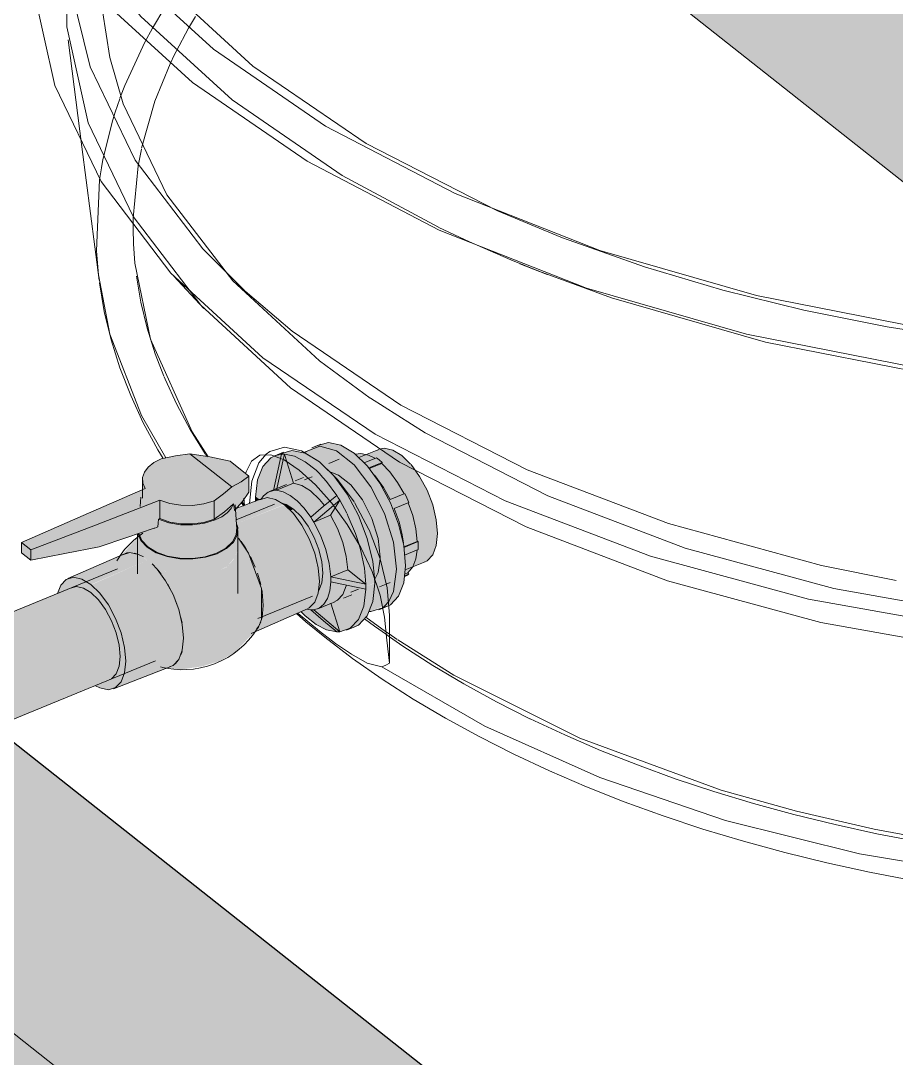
# Model space of a CAD drawing. Header units: metres. Extents: x 34 to 87, y -2.3 to 19.3.
# Drawn here: x 59.304 to 59.744, y 16.845 to 17.366 of the extents above; entities that cross this region are included whole.
import ezdxf

# ---------------------------------------------------------------- set-up
doc = ezdxf.new("R2010")
doc.units = ezdxf.units.M
doc.layers.add('A-FLOR', color=7, linetype='Continuous', lineweight=9, true_color=0x007f00)
for name, color, linetype, lineweight in [('P-PIPE', 7, 'Continuous', 5), ('P-SANR-FIXT', 7, 'Continuous', 5), ('S-BEAM', 7, 'Continuous', 5)]:
    doc.layers.add(name, color=color, linetype=linetype, lineweight=lineweight)

# ---------------------------------------------------------------- blocks, each defined once
blk = doc.blocks.new('IFC_ifc-4-3D_DT_02')
at = {"layer": 'S-BEAM', "true_color": 0x767657}
h = blk.add_hatch(color=47, dxfattribs=at)
h.paths.add_polyline_path([(31.88038, 16.45558), (31.88038, 16.60177), (31.36212, 17.01135), (31.28155, 16.97818), (31.28114, 16.97675), (31.2797, 16.97301), (31.27684, 16.97004), (31.2696, 16.96697), (31.26353, 16.96674), (31.24619, 16.95943), (31.24619, 16.95677), (31.53917, 16.72524)])
h.paths.add_polyline_path([(31.18904, 17.00194), (31.18883, 17.01401), (31.18799, 17.015), (31.18691, 17.02106), (31.18722, 17.02875), (31.18952, 17.03313), (31.1927, 17.03607), (31.1927, 17.14524), (30.36465, 17.79963), (30.24302, 17.74956), (31.189, 17.00197)])
h.paths.add_polyline_path([(31.26245, 17.02423), (31.31727, 17.04679), (31.24244, 17.10593), (31.24251, 17.03621), (31.24632, 17.03218), (31.24817, 17.02739), (31.24824, 17.02464), (31.25196, 17.02604), (31.2556, 17.02684), (31.25946, 17.02604), (31.26133, 17.0249)])
h = blk.add_hatch(color=47, dxfattribs=at)
h.paths.add_polyline_path([(31.77021, 16.29623), (31.77021, 16.30472), (31.88038, 16.35007), (31.88038, 16.45558), (31.24618, 16.95678), (31.24619, 16.94374), (31.24716, 16.94259), (31.24824, 16.93653), (31.24793, 16.92885), (31.24562, 16.92447), (31.24244, 16.92153), (31.24244, 16.71332), (31.75947, 16.30472)])
h.paths.add_polyline_path([(31.1927, 16.75263), (31.19264, 16.92139), (31.18883, 16.92542), (31.18698, 16.92987), (31.18691, 16.93909), (31.18901, 16.94446), (31.18923, 16.96355), (31.19054, 16.96781), (31.19052, 16.99097), (31.18923, 16.99366), (31.18889, 17.00206), (30.24302, 17.74956), (30.24302, 17.50315), (31.17165, 16.76926)])
at = {"layer": 'A-FLOR', "color": 9, "lineweight": 25, "true_color": 0xaad4aa}
blk.add_line((30.36465, 17.79963), (31.88038, 16.60177), dxfattribs=at)
at = {"layer": 'S-BEAM', "color": 253, "lineweight": 18, "true_color": 0xaaaaaa}
for p, q in [((31.88038, 17.2359), (30.24302, 18.52989)), ((31.88038, 16.60177), (30.36465, 17.79963)), ((30.24302, 17.74956), (31.88038, 16.45558))]:
    blk.add_line(p, q, dxfattribs=at)
blk = doc.blocks.new('Caixa d_água de polietileno 1000 a 5000 Litros - Fortlev - 1000 L-3700675-3D_DT_02')
at = {"layer": 'P-SANR-FIXT', "true_color": 0x1d4581, "transparency": 33554560}
h = blk.add_hatch(color=156, dxfattribs=at)
h.paths.add_polyline_path([(31.88038, 17.2359), (31.88038, 17.35911), (31.93381, 17.3811), (31.92237, 17.38174), (31.88123, 17.38481), (31.83708, 17.38973), (31.79085, 17.39675), (31.74278, 17.40619), (31.69889, 17.41675), (31.65947, 17.42795), (31.62166, 17.44037), (31.87477, 17.24034)])
h.paths.add_polyline_path([(32.1256, 17.31151), (32.4374, 17.43986), (32.41933, 17.45414), (32.4166, 17.45267), (32.41006, 17.44998), (32.40198, 17.44844), (32.39463, 17.44865), (32.39284, 17.44916), (32.36608, 17.4392), (32.3258, 17.42612), (32.28478, 17.41474), (32.25273, 17.40687), (32.0898, 17.33981), (32.12263, 17.31386)])
h.paths.add_polyline_path([(31.93774, 17.38272), (31.98017, 17.40019), (31.97026, 17.40036), (31.92308, 17.40229), (31.8817, 17.40544), (31.83337, 17.4111), (31.79224, 17.41746), (31.74713, 17.42636), (31.70536, 17.4364), (31.6691, 17.44658), (31.62531, 17.46118), (31.58864, 17.4753), (31.58229, 17.47148), (31.61381, 17.44657), (31.63567, 17.43858), (31.67292, 17.42657), (31.71535, 17.41495), (31.75947, 17.40491), (31.80024, 17.39727), (31.84071, 17.3912), (31.88465, 17.38631), (31.92982, 17.383)])
h.paths.add_polyline_path([(31.98413, 17.40182), (32.00202, 17.40918), (31.98507, 17.42257), (31.93913, 17.42371), (31.89604, 17.42618), (31.84498, 17.43111), (31.80024, 17.43706), (31.75276, 17.44525), (31.71363, 17.45336), (31.66369, 17.46607), (31.62345, 17.47804), (31.60407, 17.48459), (31.59181, 17.47721), (31.61061, 17.46943), (31.6469, 17.45616), (31.6878, 17.44336), (31.73013, 17.43219), (31.7737, 17.42269), (31.8183, 17.41491), (31.87077, 17.40823), (31.90978, 17.40464), (31.95622, 17.40219), (31.98377, 17.40182)])
h.paths.add_polyline_path([(32.26762, 17.413), (32.2916, 17.41902), (32.33191, 17.43075), (32.36933, 17.44338), (32.38871, 17.45083), (32.38625, 17.45182), (32.38015, 17.45711), (32.37847, 17.45864), (32.2742, 17.41571)])
h.paths.add_polyline_path([(31.91513, 17.47785), (31.81272, 17.55853), (31.77369, 17.54985), (31.73599, 17.53954), (31.70018, 17.52782), (31.69847, 17.52716), (31.69122, 17.52149), (31.68611, 17.51871), (31.68202, 17.51757), (31.71368, 17.50895), (31.75756, 17.49894), (31.80024, 17.49099), (31.8421, 17.48479), (31.88405, 17.48012), (31.90669, 17.47846)])
for points in [[(31.51527, 17.14034), (31.51427, 17.14956), (31.51153, 17.15014), (31.50432, 17.14787), (31.50302, 17.14714), (31.50783, 17.14529), (31.51503, 17.1405)], [(31.57375, 17.13979), (31.57109, 17.14333), (31.56606, 17.14799), (31.56212, 17.15038), (31.55781, 17.15128), (31.55585, 17.15046), (31.56931, 17.14223), (31.57173, 17.1409)], [(31.55702, 17.07146), (31.56006, 17.0725), (31.55912, 17.08194), (31.55544, 17.09675), (31.54919, 17.11236), (31.54172, 17.1257), (31.53337, 17.13672), (31.52433, 17.14515), (31.52548, 17.1443), (31.53338, 17.13627), (31.53986, 17.12708), (31.54564, 17.11577), (31.54943, 17.10579), (31.55228, 17.09289), (31.55322, 17.08531), (31.55621, 17.0757), (31.55699, 17.07161)], [(31.55123, 17.06937), (31.55695, 17.07182), (31.55524, 17.07937), (31.5529, 17.0858), (31.55297, 17.08239), (31.55184, 17.07348), (31.55035, 17.06962)]]:
    blk.add_hatch(color=156, dxfattribs=at).paths.add_polyline_path(points)
h = blk.add_hatch(color=156, dxfattribs=at)
h.paths.add_polyline_path([(32.28877, 17.01584), (32.29298, 17.02787), (32.30161, 17.04233), (32.31079, 17.05324), (32.32252, 17.063), (32.33588, 17.07007), (32.34795, 17.07336), (32.3521, 17.07348), (32.34733, 17.0769), (32.34037, 17.07944), (32.33095, 17.07928), (32.32496, 17.07762), (32.32253, 17.07944), (32.31706, 17.08124), (32.31167, 17.08128), (32.30451, 17.07908), (32.29887, 17.07601), (32.29267, 17.07078), (32.28756, 17.06458), (32.28385, 17.05815), (32.28138, 17.0511), (32.28054, 17.04426), (32.28155, 17.03779), (32.28385, 17.0331), (32.28733, 17.02994), (32.287, 17.02504), (32.28812, 17.01716), (32.2887, 17.01599)])
h.paths.add_polyline_path([(32.29828, 17.02637), (32.3044, 17.03492), (32.31079, 17.04214), (32.31914, 17.04976), (32.32718, 17.05575), (32.33609, 17.06103), (32.34311, 17.06433), (32.35229, 17.06718), (32.35944, 17.06831), (32.36385, 17.06832), (32.36183, 17.0697), (32.35431, 17.07244), (32.34443, 17.07234), (32.33457, 17.06945), (32.32518, 17.06433), (32.31573, 17.05641), (32.30723, 17.04591), (32.30157, 17.03578), (32.29842, 17.02678)])
h.paths.add_polyline_path([(31.56006, 17.07243), (31.56102, 17.07274), (31.56511, 17.07699), (31.56769, 17.08367), (31.5682, 17.0869), (31.57022, 17.08815), (31.56977, 17.08877), (31.57286, 17.09217), (31.57936, 17.09484), (31.58219, 17.09779), (31.58398, 17.10242), (31.58458, 17.10842), (31.58398, 17.11539), (31.5817, 17.12412), (31.57936, 17.13027), (31.57476, 17.1384), (31.57375, 17.13979), (31.56288, 17.14599), (31.55557, 17.15063), (31.55183, 17.14928), (31.54896, 17.1481), (31.54618, 17.14868), (31.54349, 17.14816), (31.54276, 17.14886), (31.53566, 17.15296), (31.52968, 17.15408), (31.52337, 17.15202), (31.51863, 17.14967), (31.51839, 17.14874), (31.52625, 17.14366), (31.53537, 17.13441), (31.54388, 17.12227), (31.55095, 17.10852), (31.55607, 17.09467), (31.55946, 17.07937), (31.56006, 17.0725)])
h.paths.add_polyline_path([(31.55285, 17.08643), (31.55181, 17.09583), (31.54879, 17.10753), (31.54397, 17.11941), (31.53855, 17.12918), (31.53154, 17.13839), (31.52433, 17.14504), (31.51808, 17.14877), (31.51427, 17.14956), (31.51527, 17.14034), (31.52464, 17.13156), (31.53323, 17.12141), (31.54084, 17.11045), (31.54703, 17.09966), (31.55263, 17.08707)])
at = {"layer": 'P-SANR-FIXT', "color": 167, "true_color": 0x355380}
for p, q in [((31.4202, 17.34739), (31.4165, 17.37091)), ((31.4477, 17.37248), (31.4415, 17.36214)), ((31.46312, 17.36802), (31.45961, 17.36208)), ((31.42283, 17.31999), (31.42161, 17.31607)), ((31.43602, 17.30147), (31.43442, 17.29312)), ((31.61478, 17.27044), (31.64646, 17.25731)), ((31.43191, 17.26698), (31.43185, 17.26147)), ((31.43205, 17.25382), (31.43276, 17.24417)), ((31.55854, 17.0593), (31.56034, 17.05806)), ((31.56049, 17.05665), (31.55894, 17.05773))]:
    blk.add_line(p, q, dxfattribs=at)
at = {"layer": 'P-SANR-FIXT', "color": 167, "true_color": 0x284b80}
for p, q in [((31.4415, 17.36214), (31.43771, 17.35519)), ((31.42555, 17.32786), (31.42521, 17.32693)), ((31.42514, 17.32675), (31.42283, 17.31999))]:
    blk.add_line(p, q, dxfattribs=at)
at = {"layer": 'P-SANR-FIXT', "color": 157, "true_color": 0x4e6280}
for p, q in [((31.45961, 17.36208), (31.45341, 17.35049)), ((31.39929, 17.35636), (31.40618, 17.30262)), ((31.4504, 17.34424), (31.44283, 17.32557)), ((31.44283, 17.32557), (31.4361, 17.30183)), ((31.42161, 17.31607), (31.4167, 17.29615)), ((31.43442, 17.29312), (31.43191, 17.26698)), ((31.43185, 17.26147), (31.43205, 17.25382)), ((31.64646, 17.25731), (31.64692, 17.25713)), ((31.64692, 17.25713), (31.65076, 17.25566)), ((31.65076, 17.25566), (31.6885, 17.24237)), ((31.62142, 17.24582), (31.63548, 17.24013)), ((31.6885, 17.24237), (31.7278, 17.23066)), ((31.48816, 17.23011), (31.51163, 17.2101)), ((31.7278, 17.23066), (31.76847, 17.22057)), ((31.76847, 17.22057), (31.8103, 17.21217)), ((31.55077, 17.1765), (31.52535, 17.19514)), ((31.46811, 17.14828), (31.46891, 17.14713)), ((31.50049, 17.14966), (31.49857, 17.14823)), ((31.48611, 17.1239), (31.48744, 17.12235)), ((31.48636, 17.12447), (31.48794, 17.12258)), ((31.55021, 17.11045), (31.54294, 17.12403)), ((31.5486, 17.06647), (31.55854, 17.0593)), ((31.56049, 17.04345), (31.56049, 17.06747)), ((31.56034, 17.05806), (31.56442, 17.05526)), ((31.76472, 16.96905), (31.80381, 16.96002)), ((31.80381, 16.96002), (31.84397, 16.95269))]:
    blk.add_line(p, q, dxfattribs=at)
at = {"layer": 'P-SANR-FIXT', "color": 8, "true_color": 0x808080}
for p, q in [((31.40618, 17.30262), (31.41477, 17.23564)), ((31.626, 17.24378), (31.6397, 17.23848)), ((31.45231, 17.23766), (31.46734, 17.22149)), ((31.46592, 17.22303), (31.51079, 17.18164)), ((31.4877, 17.12252), (31.48742, 17.12615))]:
    blk.add_line(p, q, dxfattribs=at)
for points in [[(31.46173, 17.33479, 0), (31.41423, 17.37831, 0), (31.37756, 17.42511, 0), (31.3524, 17.47432, 0), (31.33943, 17.5236, 0)], [(31.497, 17.19667, 0), (31.45086, 17.23924, 0), (31.4158, 17.28512, 0), (31.39255, 17.33338, 0), (31.38158, 17.38304, 0)], [(32.52154, 17.32852, 0), (32.48163, 17.30113, 0), (32.4166, 17.26575, 0), (32.34372, 17.23575, 0), (32.26436, 17.21169, 0), (32.17999, 17.19402, 0), (32.09219, 17.18306, 0), (32.0026, 17.17903, 0), (31.91287, 17.18199, 0), (31.82469, 17.19189, 0), (31.73969, 17.20855, 0), (31.65947, 17.23165, 0), (31.5855, 17.26077, 0), (31.51918, 17.29537, 0), (31.46173, 17.33479, 0)], [(31.63548, 17.24013, 0), (31.67193, 17.2268, 0), (31.74918, 17.20455, 0), (31.83103, 17.18851, 0), (31.91594, 17.17897, 0), (32.00234, 17.17612, 0), (32.08862, 17.18001, 0), (32.17316, 17.19056, 0), (32.2544, 17.20757, 0), (32.33082, 17.23074, 0), (32.36677, 17.2445, 0)], [(31.41445, 17.23831, 0), (31.4202, 17.20862, 0), (31.43606, 17.16776, 0), (31.44823, 17.14644, 0)], [(31.41495, 17.2343, 0), (31.4174, 17.21994, 0), (31.42084, 17.2057, 0), (31.42527, 17.19161, 0), (31.43065, 17.1777, 0), (31.43696, 17.16399, 0), (31.44419, 17.15051, 0), (31.44687, 17.14616, 0)], [(32.52695, 17.22524, 0), (32.48152, 17.18688, 0), (32.42291, 17.14963, 0), (32.3556, 17.11752, 0), (32.28096, 17.0912, 0), (32.20052, 17.07121, 0), (32.11591, 17.05795, 0), (32.02885, 17.05169, 0), (31.94112, 17.05256, 0), (31.8545, 17.06055, 0), (31.77075, 17.07549, 0), (31.69158, 17.09707, 0), (31.6186, 17.12486, 0), (31.5533, 17.15828, 0), (31.497, 17.19667, 0)], [(31.51079, 17.18164, 0), (31.56553, 17.14431, 0), (31.62903, 17.11181, 0), (31.69999, 17.08479, 0), (31.77697, 17.0638, 0), (31.8584, 17.04928, 0), (31.94263, 17.04152, 0), (32.02794, 17.04067, 0), (32.11259, 17.04675, 0), (32.19486, 17.05964, 0), (32.27308, 17.07908, 0), (32.34565, 17.10468, 0), (32.41109, 17.1359, 0), (32.46808, 17.17211, 0), (32.51545, 17.21259, 0), (32.52686, 17.22458, 0)], [(31.48832, 17.13864, 0), (31.48853, 17.13944, 0), (31.49123, 17.14487, 0), (31.4954, 17.14773, 0), (31.50095, 17.14791, 0), (31.50766, 17.14541, 0), (31.51527, 17.14034, 0)], [(31.49857, 17.14823, 0), (31.49497, 17.1439, 0), (31.49146, 17.13478, 0), (31.49027, 17.12352, 0)], [(31.51527, 17.14034, 0), (31.52337, 17.13299, 0), (31.53154, 17.12373, 0), (31.53931, 17.11304, 0), (31.54621, 17.10142, 0), (31.55183, 17.08941, 0), (31.55585, 17.07757, 0), (31.55799, 17.06644, 0)], [(31.51377, 17.0683, 0), (31.51848, 17.06418, 0), (31.52803, 17.0564, 0)], [(31.52538, 17.05939, 0), (31.51472, 17.0683, 0), (31.51442, 17.06857, 0)], [(31.55799, 17.06644, 0), (31.55924, 17.05494, 0), (31.56049, 17.04345, 0)], [(31.55672, 17.04152, 0), (31.54928, 17.04342, 0), (31.54137, 17.04791, 0), (31.53339, 17.05334, 0), (31.52538, 17.05939, 0)], [(31.82313, 16.93429, 0), (31.8014, 16.93849, 0), (31.77996, 16.94318, 0), (31.75886, 16.94835, 0), (31.73811, 16.95402, 0), (31.71775, 16.96015, 0), (31.69781, 16.96676, 0), (31.67832, 16.97383, 0), (31.65932, 16.98134, 0), (31.64082, 16.9893, 0), (31.62286, 16.9977, 0), (31.60546, 17.00651, 0), (31.58865, 17.01574, 0), (31.57245, 17.02537, 0), (31.5569, 17.03539, 0), (31.54201, 17.0458, 0), (31.52803, 17.0564, 0)], [(31.56049, 17.04345, 0), (31.55863, 17.04242, 0), (31.55672, 17.04152, 0)], [(31.55672, 17.04152, 0), (31.60833, 17.01177, 0), (31.6661, 16.98596, 0), (31.7291, 16.9645, 0), (31.79632, 16.94773, 0), (31.86671, 16.93591, 0), (31.93915, 16.92923, 0), (32.01249, 16.9278, 0), (32.08556, 16.93164, 0), (32.1572, 16.94069, 0), (32.22628, 16.9548, 0), (32.2917, 16.97376, 0)]]:
    blk.add_polyline3d(points, dxfattribs=at)
at = {"layer": 'P-SANR-FIXT', "color": 157, "true_color": 0x4e6280}
for points in [[(31.37933, 17.50605, 0), (31.38644, 17.48108, 0), (31.40993, 17.43233, 0), (31.44534, 17.38599, 0), (31.49195, 17.34299, 0)], [(31.37277, 17.47017, 0), (31.37625, 17.46047, 0), (31.40047, 17.41308, 0), (31.43578, 17.36802, 0), (31.48152, 17.32611, 0)], [(31.37585, 17.4641, 0), (31.38963, 17.44022, 0), (31.42558, 17.39433, 0), (31.47215, 17.35166, 0)], [(31.39819, 17.39509, 0), (31.39857, 17.36285, 0), (31.40923, 17.31457, 0), (31.43184, 17.26764, 0), (31.46592, 17.22303, 0)], [(31.40073, 17.38152, 0), (31.41025, 17.3428, 0), (31.43281, 17.29596, 0), (31.46684, 17.25142, 0), (31.48794, 17.23031, 0)], [(31.47215, 17.35166, 0), (31.52848, 17.31301, 0), (31.59351, 17.27909, 0), (31.66603, 17.25054, 0), (31.74469, 17.22789, 0), (31.82803, 17.21155, 0), (31.91449, 17.20185, 0)], [(31.52535, 17.19514, 0), (31.48183, 17.23529, 0), (31.44877, 17.27856, 0), (31.42684, 17.32408, 0), (31.4202, 17.34739, 0)], [(31.49195, 17.34299, 0), (31.54882, 17.30421, 0), (31.61478, 17.27044, 0)], [(31.48152, 17.32611, 0), (31.53684, 17.28815, 0), (31.58504, 17.26219, 0)], [(31.41504, 17.28609, 0), (31.41346, 17.2503, 0), (31.41445, 17.23831, 0)], [(31.58531, 17.26206, 0), (31.60071, 17.25484, 0), (31.62133, 17.24586, 0)], [(31.43276, 17.24417, 0), (31.4406, 17.206, 0), (31.46154, 17.15944, 0), (31.46949, 17.14689, 0)], [(32.51463, 17.24097, 0), (32.49984, 17.22516, 0), (32.45389, 17.1859, 0), (32.39862, 17.15077, 0), (32.33514, 17.12049, 0), (32.26475, 17.09567, 0), (32.18888, 17.07681, 0), (32.10908, 17.0643, 0), (32.02697, 17.0584, 0), (31.94422, 17.05923, 0), (31.86252, 17.06676, 0), (31.78354, 17.08084, 0), (31.70887, 17.1012, 0), (31.64004, 17.12741, 0), (31.57845, 17.15894, 0), (31.551, 17.17634, 0)], [(31.43352, 17.23766, 0), (31.43576, 17.22459, 0), (31.4389, 17.21159, 0), (31.44295, 17.19868, 0), (31.44729, 17.18745, 0)], [(31.51163, 17.2101, 0), (31.56627, 17.17284, 0), (31.62966, 17.14039, 0)], [(31.8103, 17.21217, 0), (31.85307, 17.20548, 0), (31.94057, 17.19742, 0)], [(31.4474, 17.18716, 0), (31.44789, 17.18589, 0), (31.45372, 17.17325, 0), (31.46042, 17.16076, 0), (31.46798, 17.14846, 0)], [(31.51629, 17.15001, 0), (31.50782, 17.15178, 0), (31.50055, 17.14969, 0)], [(31.54277, 17.12431, 0), (31.53447, 17.13565, 0), (31.52538, 17.14451, 0), (31.51629, 17.15001, 0)], [(31.62966, 17.14039, 0), (31.7005, 17.11342, 0), (31.77735, 17.09247, 0), (31.81478, 17.08489, 0)], [(31.56049, 17.06747, 0), (31.5593, 17.08118, 0), (31.55579, 17.09583, 0), (31.55024, 17.11037, 0)], [(31.55894, 17.05773, 0), (31.55299, 17.06189, 0), (31.54801, 17.06567, 0)], [(31.63105, 17.01547, 0), (31.631, 17.01549, 0), (31.61415, 17.02403, 0), (31.59789, 17.03295, 0), (31.58226, 17.04225, 0), (31.56729, 17.0519, 0), (31.56049, 17.05665, 0)], [(31.56466, 17.0551, 0), (31.59277, 17.03745, 0), (31.65606, 17.00571, 0)], [(31.82642, 16.95367, 0), (31.80514, 16.95778, 0), (31.78416, 16.96237, 0), (31.76352, 16.96744, 0), (31.74324, 16.97297, 0), (31.72336, 16.97896, 0), (31.7039, 16.98541, 0), (31.68491, 16.9923, 0), (31.66641, 16.99961, 0), (31.64843, 17.00735, 0), (31.63119, 17.01541, 0)], [(31.65606, 17.00571, 0), (31.72693, 16.97971, 0), (31.76472, 16.96905, 0)]]:
    blk.add_polyline3d(points, dxfattribs=at)
at = {"layer": 'P-SANR-FIXT', "color": 167, "true_color": 0x355380}
for points in [[(31.4377, 17.35517, 0), (31.42768, 17.33344, 0), (31.42555, 17.32786, 0)], [(31.45341, 17.35049, 0), (31.45265, 17.34896, 0), (31.4504, 17.34424, 0)], [(31.4167, 17.29615, 0), (31.41597, 17.29212, 0), (31.41504, 17.28609, 0)]]:
    blk.add_polyline3d(points, dxfattribs=at)
blk = doc.blocks.new('Adaptador Soldavel com Anel para Caixa Dagua - Fortlev - Standard-3696449-3D_DT_02')
at = {"layer": 'P-PIPE', "true_color": 0x80654d}
h = blk.add_hatch(color=37, dxfattribs=at)
h.paths.add_polyline_path([(31.53401, 17.05905), (31.52082, 17.07019), (31.51903, 17.0706), (31.51629, 17.06916), (31.51937, 17.06619), (31.52485, 17.0622), (31.52987, 17.05991), (31.53386, 17.05908)])
h.paths.add_polyline_path([(31.53553, 17.05908), (31.54083, 17.06088), (31.54492, 17.06526), (31.54757, 17.07196), (31.54862, 17.08055), (31.53883, 17.08238), (31.53869, 17.08188), (31.53673, 17.07747), (31.53381, 17.0747), (31.53106, 17.07348), (31.53543, 17.05939)])
h.paths.add_polyline_path([(31.54862, 17.08301), (31.5475, 17.09316), (31.54565, 17.10142), (31.54504, 17.10338), (31.53754, 17.11547), (31.53323, 17.12141), (31.53099, 17.11773), (31.53447, 17.11091), (31.53727, 17.10316), (31.53896, 17.09553), (31.53982, 17.08997), (31.54787, 17.0836)])
h.paths.add_polyline_path([(31.52778, 17.12238), (31.53063, 17.12477), (31.52206, 17.13418), (31.514, 17.14119), (31.50901, 17.14451), (31.51261, 17.13361), (31.51713, 17.13219), (31.52161, 17.12917), (31.52538, 17.12554), (31.52748, 17.12277)])
h.paths.add_polyline_path([(31.4951, 17.12531), (31.4962, 17.12566), (31.49723, 17.12734), (31.50016, 17.12951), (31.50243, 17.13054), (31.50584, 17.14609), (31.50302, 17.14714), (31.50095, 17.14638), (31.49692, 17.14208), (31.4942, 17.13478), (31.49323, 17.12679), (31.49507, 17.12534)])
h = blk.add_hatch(color=37, dxfattribs=at)
h.paths.add_polyline_path([(31.54863, 17.08177), (31.54862, 17.08301), (31.53103, 17.08668), (31.53116, 17.08541), (31.54863, 17.08177)])
h.paths.add_polyline_path([(31.52248, 17.11422), (31.53238, 17.12258), (31.53063, 17.12477), (31.52096, 17.11666), (31.52232, 17.11448)])
h.paths.add_polyline_path([(31.49329, 17.12461), (31.4933, 17.12483), (31.49328, 17.12482)])
h.paths.add_polyline_path([(31.50234, 17.13014), (31.50391, 17.13041), (31.50707, 17.14563), (31.50584, 17.14609), (31.50239, 17.13037)])
for points in [[(31.50386, 17.13017), (31.5123, 17.1339), (31.50901, 17.14451), (31.5072, 17.14541), (31.50391, 17.13041)], [(31.52173, 17.07014), (31.52364, 17.07056), (31.52538, 17.07116), (31.52802, 17.0737), (31.52968, 17.07695), (31.53067, 17.08101), (31.53103, 17.08668), (31.52977, 17.09553), (31.52781, 17.10247), (31.52508, 17.10916), (31.52096, 17.11666), (31.51619, 17.12267), (31.51271, 17.12597), (31.51063, 17.12761), (31.50606, 17.12967), (31.50304, 17.13018), (31.50135, 17.12983), (31.49908, 17.12888), (31.49689, 17.12679), (31.4962, 17.12566), (31.49955, 17.12639), (31.50403, 17.12517), (31.50785, 17.12315), (31.50884, 17.12286), (31.51328, 17.11985), (31.51659, 17.11646), (31.52022, 17.11124), (31.52356, 17.1044), (31.5255, 17.09864), (31.5267, 17.09242), (31.52702, 17.08841), (31.52615, 17.08268), (31.52248, 17.07347), (31.51972, 17.0709), (31.51911, 17.07058), (31.52096, 17.07016)], [(31.49334, 17.12463), (31.49497, 17.12541), (31.49324, 17.12649), (31.49333, 17.12484)], [(31.52248, 17.11422), (31.53099, 17.11773), (31.53323, 17.12141), (31.5323, 17.12247), (31.52275, 17.11445)], [(31.54863, 17.08177), (31.55308, 17.08379), (31.55251, 17.08741), (31.5508, 17.09162), (31.54504, 17.10338), (31.54668, 17.09724), (31.54806, 17.08941), (31.54863, 17.08195)], [(31.54862, 17.08301), (31.53954, 17.09019), (31.53129, 17.08663), (31.54791, 17.08316)], [(31.52526, 17.07106), (31.53468, 17.07525), (31.53706, 17.07783), (31.53881, 17.0826), (31.53103, 17.08422), (31.53033, 17.07907), (31.52883, 17.07502), (31.52694, 17.07245), (31.52535, 17.07113)], [(31.54083, 17.06088), (31.54523, 17.06279), (31.54953, 17.06747), (31.55215, 17.07435), (31.55309, 17.08361), (31.54863, 17.08177), (31.54849, 17.07949), (31.5475, 17.07178), (31.54492, 17.06526), (31.54137, 17.06146)], [(31.53553, 17.05908), (31.53094, 17.07348), (31.52275, 17.06996), (31.53517, 17.05938)]]:
    blk.add_hatch(color=37, dxfattribs=at).paths.add_polyline_path(points)
h = blk.add_hatch(color=37, dxfattribs=at)
h.paths.add_polyline_path([(31.53103, 17.08668), (31.53951, 17.09042), (31.53852, 17.09807), (31.53639, 17.10579), (31.5334, 17.11304), (31.5309, 17.11769), (31.52254, 17.1141), (31.52665, 17.10556), (31.529, 17.09864), (31.53049, 17.09162), (31.53095, 17.0874)])
h.paths.add_polyline_path([(31.52096, 17.11666), (31.52778, 17.12238), (31.52411, 17.12678), (31.5198, 17.13053), (31.51604, 17.1327), (31.51237, 17.13367), (31.50414, 17.1301), (31.50784, 17.12906), (31.51125, 17.12712), (31.51503, 17.12391), (31.51891, 17.11942), (31.52041, 17.1174)])
h = blk.add_hatch(color=37, dxfattribs=at)
h.paths.add_polyline_path([(31.53478, 17.05904), (31.53553, 17.05908), (31.52228, 17.07018), (31.52098, 17.07014), (31.53401, 17.05905), (31.53447, 17.05904)])
h.paths.add_polyline_path([(31.54862, 17.08055), (31.5484, 17.08182), (31.53105, 17.08543), (31.53104, 17.08422), (31.54782, 17.08072)])
at = {"layer": 'P-PIPE', "color": 158, "true_color": 0x0e2240}
for p, q in [((31.52607, 17.15337), (31.52161, 17.15153)), ((31.55513, 17.15073), (31.54509, 17.1466)), ((31.55411, 17.15022), (31.55512, 17.15073)), ((31.50631, 17.14826), (31.50288, 17.14745)), ((31.50631, 17.14826), (31.50584, 17.14609)), ((31.50723, 17.14557), (31.50783, 17.14829)), ((31.5079, 17.14809), (31.50901, 17.14451)), ((31.53533, 17.14583), (31.53006, 17.14366)), ((31.55395, 17.14643), (31.54785, 17.14392)), ((31.55014, 17.14142), (31.55682, 17.14417)), ((31.55663, 17.14368), (31.55037, 17.1411)), ((31.55682, 17.14417), (31.55663, 17.14368)), ((31.52168, 17.13697), (31.51983, 17.1362)), ((31.53401, 17.12761), (31.53063, 17.12477)), ((31.5324, 17.12255), (31.53553, 17.12517)), ((31.53553, 17.12517), (31.53323, 17.12141)), ((31.5391, 17.11866), (31.53553, 17.12517)), ((31.5682, 17.12856), (31.5609, 17.12555)), ((31.56292, 17.12111), (31.57022, 17.12411)), ((31.56774, 17.10174), (31.57448, 17.10451)), ((31.57494, 17.10441), (31.56777, 17.10146)), ((31.57448, 17.10451), (31.57494, 17.10441)), ((31.56811, 17.09758), (31.57494, 17.10039)), ((31.55584, 17.09574), (31.55585, 17.09659)), ((31.56835, 17.09021), (31.57835, 17.09433)), ((31.57022, 17.08815), (31.56805, 17.08725)), ((31.56814, 17.0881), (31.56977, 17.08877)), ((31.56977, 17.08877), (31.57022, 17.08815)), ((31.55885, 17.08306), (31.56084, 17.08387))]:
    blk.add_line(p, q, dxfattribs=at)
at = {"layer": 'P-PIPE'}
for p, q in [((31.50736, 17.14929), (31.5029, 17.14746)), ((31.50901, 17.14451), (31.51237, 17.13367)), ((31.51731, 17.13663), (31.51326, 17.13496)), ((31.51983, 17.1362), (31.51783, 17.13538)), ((31.5088, 17.13312), (31.50028, 17.12962)), ((31.50386, 17.13017), (31.51237, 17.13367)), ((31.49322, 17.12679), (31.4951, 17.12531)), ((31.49326, 17.12618), (31.49322, 17.12679)), ((31.53323, 17.12141), (31.53099, 17.11773)), ((31.52248, 17.11422), (31.53099, 17.11773)), ((31.53954, 17.09019), (31.53103, 17.08668)), ((31.53954, 17.09019), (31.54862, 17.08301)), ((31.55302, 17.08635), (31.55309, 17.08361)), ((31.5375, 17.07605), (31.54156, 17.07772)), ((31.54105, 17.07897), (31.5449, 17.08056)), ((31.52453, 17.07071), (31.53305, 17.07422)), ((31.53106, 17.07348), (31.53553, 17.05908)), ((31.51905, 17.07047), (31.52096, 17.07016)), ((31.5551, 17.07016), (31.55711, 17.07099)), ((31.53895, 17.05988), (31.5434, 17.06172))]:
    blk.add_line(p, q, dxfattribs=at)
at = {"layer": 'P-PIPE', "color": 169, "true_color": 0x153360}
for p, q in [((31.55557, 17.0817), (31.55885, 17.08306)), ((31.55711, 17.07099), (31.55956, 17.07199)), ((31.56009, 17.07223), (31.55727, 17.07135))]:
    blk.add_line(p, q, dxfattribs=at)
at = {"layer": 'P-PIPE', "color": 158, "true_color": 0x0e2240}
for points in [[(31.50579, 17.14849, 0), (31.51153, 17.15014, 0), (31.51821, 17.14874, 0), (31.52538, 17.1444, 0), (31.53255, 17.13741, 0), (31.53924, 17.12824, 0), (31.54498, 17.11752, 0), (31.54938, 17.10599, 0), (31.55215, 17.09442, 0), (31.55302, 17.08635, 0)], [(31.51803, 17.1491, 0), (31.51863, 17.14967, 0), (31.52548, 17.15232, 0), (31.53389, 17.14997, 0), (31.54283, 17.1429, 0), (31.55123, 17.13196, 0), (31.55808, 17.11848, 0), (31.56255, 17.10408, 0), (31.5641, 17.0905, 0)], [(31.52461, 17.15263, 0), (31.52994, 17.15416, 0), (31.53615, 17.15286, 0), (31.54281, 17.14882, 0), (31.54948, 17.14233, 0), (31.55569, 17.13381, 0), (31.56102, 17.12385, 0), (31.56511, 17.11313, 0), (31.56769, 17.10238, 0), (31.56856, 17.09233, 0)], [(31.55533, 17.15081, 0), (31.55781, 17.15128, 0), (31.56212, 17.15038, 0), (31.56674, 17.14758, 0), (31.5711, 17.14337, 0)], [(31.50631, 17.14826, 0), (31.50707, 17.1483, 0), (31.50783, 17.14829, 0)], [(31.52565, 17.13825, 0), (31.52364, 17.14023, 0), (31.5182, 17.14452, 0), (31.51287, 17.14725, 0), (31.50791, 17.14829, 0)], [(31.54344, 17.14828, 0), (31.54618, 17.14868, 0), (31.55003, 17.14787, 0), (31.55321, 17.14626, 0)], [(31.55395, 17.14643, 0), (31.55537, 17.14538, 0), (31.55682, 17.14417, 0)], [(31.55663, 17.14368, 0), (31.56074, 17.13941, 0), (31.56459, 17.13413, 0), (31.56769, 17.12869, 0)], [(31.57136, 17.14308, 0), (31.57566, 17.13717, 0), (31.57936, 17.13027, 0), (31.58219, 17.12284, 0), (31.58398, 17.11539, 0), (31.58458, 17.10842, 0)], [(31.53401, 17.12761, 0), (31.52897, 17.13452, 0), (31.52572, 17.13818, 0)], [(31.55585, 17.09659, 0), (31.55477, 17.10601, 0), (31.55167, 17.11599, 0), (31.54693, 17.12534, 0), (31.5411, 17.13292, 0), (31.5349, 17.13782, 0), (31.53108, 17.13926, 0)], [(31.56087, 17.12561, 0), (31.55747, 17.13159, 0), (31.55362, 17.13688, 0), (31.55293, 17.13769, 0)], [(31.53401, 17.12761, 0), (31.53478, 17.1264, 0), (31.53553, 17.12517, 0)], [(31.5682, 17.12856, 0), (31.56925, 17.12635, 0), (31.57022, 17.12411, 0)], [(31.56987, 17.12396, 0), (31.57216, 17.11752, 0), (31.57376, 17.11085, 0), (31.57448, 17.10451, 0)], [(31.56747, 17.10366, 0), (31.56689, 17.10776, 0), (31.5653, 17.11442, 0), (31.56292, 17.12111, 0)], [(31.54516, 17.10338, 0), (31.54344, 17.10853, 0), (31.53986, 17.1171, 0), (31.53922, 17.11842, 0)], [(31.58458, 17.10842, 0), (31.58398, 17.10242, 0), (31.58219, 17.09779, 0), (31.57936, 17.09484, 0), (31.57791, 17.09417, 0)], [(31.57494, 17.10441, 0), (31.57498, 17.10338, 0), (31.57499, 17.10236, 0)], [(31.57442, 17.10008, 0), (31.57376, 17.09582, 0), (31.57216, 17.09168, 0), (31.56977, 17.08877, 0)], [(31.57499, 17.10236, 0), (31.57498, 17.10137, 0), (31.57494, 17.10039, 0)], [(31.56856, 17.09233, 0), (31.56769, 17.08367, 0), (31.56511, 17.07699, 0), (31.56102, 17.07274, 0), (31.56009, 17.07223, 0)], [(31.5641, 17.0905, 0), (31.56255, 17.07937, 0), (31.56017, 17.0744, 0)], [(31.57022, 17.08815, 0), (31.56925, 17.08745, 0), (31.5682, 17.0869, 0)], [(31.5571, 17.07125, 0), (31.55123, 17.06937, 0), (31.55041, 17.06938, 0)]]:
    blk.add_polyline3d(points, dxfattribs=at)
at = {"layer": 'P-PIPE'}
for points in [[(31.50259, 17.14732, 0), (31.50102, 17.14646, 0), (31.49692, 17.14208, 0), (31.49427, 17.13538, 0), (31.49322, 17.12679, 0)], [(31.50584, 17.14609, 0), (31.50432, 17.1392, 0), (31.50234, 17.13014, 0)], [(31.50386, 17.13017, 0), (31.50585, 17.13923, 0), (31.50723, 17.14557, 0)], [(31.50234, 17.13014, 0), (31.49955, 17.12927, 0), (31.49723, 17.12734, 0), (31.49613, 17.12577, 0)], [(31.50234, 17.13014, 0), (31.50309, 17.13019, 0), (31.50386, 17.13017, 0)], [(31.52096, 17.11666, 0), (31.51766, 17.12112, 0), (31.51418, 17.12481, 0), (31.51063, 17.12761, 0), (31.50715, 17.12942, 0), (31.50386, 17.13017, 0)], [(31.51237, 17.13367, 0), (31.51652, 17.13257, 0), (31.52092, 17.12983, 0), (31.52532, 17.12562, 0), (31.52785, 17.12248, 0)], [(31.49321, 17.12557, 0), (31.49321, 17.12618, 0), (31.49322, 17.12679, 0)], [(31.49322, 17.12458, 0), (31.49321, 17.12495, 0), (31.49321, 17.12557, 0)], [(31.53063, 17.12477, 0), (31.52748, 17.12213, 0), (31.52096, 17.11666, 0)], [(31.50705, 17.1235, 0), (31.50862, 17.12299, 0), (31.51241, 17.1207, 0), (31.51619, 17.11701, 0), (31.51972, 17.11217, 0), (31.52275, 17.10651, 0), (31.52508, 17.10042, 0), (31.52654, 17.09431, 0), (31.52704, 17.0886, 0)], [(31.52248, 17.11422, 0), (31.529, 17.1197, 0), (31.5324, 17.12255, 0)], [(31.52096, 17.11666, 0), (31.52173, 17.11546, 0), (31.52248, 17.11422, 0)], [(31.53103, 17.08668, 0), (31.53029, 17.09339, 0), (31.52855, 17.10049, 0), (31.52589, 17.10757, 0), (31.52248, 17.11422, 0)], [(31.53099, 17.11773, 0), (31.53441, 17.11107, 0), (31.53706, 17.10399, 0), (31.53881, 17.0969, 0), (31.53954, 17.09019, 0)], [(31.54862, 17.08301, 0), (31.54791, 17.09115, 0), (31.54616, 17.09976, 0), (31.54516, 17.10338, 0)], [(31.52704, 17.0886, 0), (31.52654, 17.08368, 0), (31.52508, 17.07988, 0)], [(31.52248, 17.07019, 0), (31.52526, 17.07106, 0), (31.52759, 17.07299, 0), (31.52936, 17.07589, 0), (31.53052, 17.07968, 0), (31.53103, 17.08422, 0)], [(31.53103, 17.08668, 0), (31.53104, 17.08606, 0), (31.53105, 17.08543, 0)], [(31.54862, 17.08301, 0), (31.53982, 17.08485, 0), (31.53103, 17.08668, 0)], [(31.53105, 17.08543, 0), (31.53104, 17.08482, 0), (31.53103, 17.08422, 0)], [(31.53103, 17.08422, 0), (31.53982, 17.08238, 0), (31.54862, 17.08055, 0)], [(31.5389, 17.08254, 0), (31.53881, 17.08217, 0), (31.53706, 17.07783, 0), (31.53441, 17.07495, 0), (31.53218, 17.07393, 0)], [(31.55309, 17.08361, 0), (31.55215, 17.07429, 0), (31.54938, 17.06709, 0), (31.54498, 17.06252, 0), (31.54254, 17.06141, 0)], [(31.54862, 17.08301, 0), (31.54863, 17.08239, 0), (31.54863, 17.08177, 0)], [(31.53553, 17.05908, 0), (31.54083, 17.06088, 0), (31.54492, 17.06526, 0), (31.54757, 17.07196, 0), (31.54862, 17.08055, 0)], [(31.54863, 17.08177, 0), (31.54863, 17.08116, 0), (31.54862, 17.08055, 0)], [(31.51611, 17.06917, 0), (31.5182, 17.06711, 0), (31.52364, 17.06282, 0), (31.52898, 17.06009, 0), (31.53401, 17.05905, 0)], [(31.52248, 17.07019, 0), (31.52173, 17.07014, 0), (31.52096, 17.07016, 0)], [(31.52096, 17.07016, 0), (31.52748, 17.0646, 0), (31.53401, 17.05905, 0)], [(31.53553, 17.05908, 0), (31.529, 17.06463, 0), (31.52248, 17.07019, 0)], [(31.53553, 17.05908, 0), (31.53478, 17.05904, 0), (31.53401, 17.05905, 0)]]:
    blk.add_polyline3d(points, dxfattribs=at)
at = {"layer": 'P-PIPE', "color": 169, "true_color": 0x153360}
for points in [[(31.55323, 17.0856, 0), (31.55477, 17.08888, 0), (31.55584, 17.09574, 0)], [(31.56017, 17.0744, 0), (31.55808, 17.07203, 0), (31.5571, 17.07125, 0)]]:
    blk.add_polyline3d(points, dxfattribs=at)
blk = doc.blocks.new('AF_Registro Esfera VS Compacto - Soldável - 50 mm-V49-3D_DT_02')
at = {"layer": 'P-PIPE', "true_color": 0xce4f00}
for points in [[(31.38049, 17.10026), (31.44085, 17.12358), (31.44519, 17.12528), (31.45022, 17.12357), (31.45729, 17.12263), (31.46314, 17.12277), (31.46809, 17.12357), (31.47303, 17.12528), (31.47724, 17.12832), (31.48138, 17.13189), (31.46029, 17.14855), (31.44748, 17.14629), (31.44597, 17.14597), (31.44233, 17.1441), (31.43948, 17.14184), (31.4373, 17.13854), (31.43662, 17.13654), (31.43674, 17.13376), (31.4379, 17.13105), (31.38049, 17.10594), (31.37588, 17.1039)], [(31.48138, 17.13189), (31.48737, 17.13535), (31.4899, 17.13733), (31.4799, 17.14487), (31.46592, 17.14762), (31.46029, 17.14855), (31.47883, 17.1339)], [(31.47257, 17.11563), (31.47961, 17.12108), (31.48233, 17.12311), (31.48286, 17.12022), (31.48776, 17.12614), (31.4899, 17.1293), (31.4899, 17.13733), (31.48522, 17.1339), (31.48045, 17.13109), (31.47466, 17.12646), (31.47257, 17.12495), (31.47257, 17.11605)], [(31.38049, 17.09515), (31.41478, 17.10173), (31.44429, 17.11187), (31.44453, 17.11571), (31.44519, 17.11609), (31.44519, 17.12528), (31.39767, 17.10682), (31.38049, 17.10026), (31.38049, 17.09841)], [(31.46171, 17.11281), (31.46901, 17.11404), (31.47426, 17.11589), (31.47724, 17.11759), (31.4797, 17.11963), (31.48152, 17.12201), (31.48177, 17.12299), (31.47542, 17.11771), (31.47257, 17.11563), (31.46741, 17.11404), (31.46081, 17.11327), (31.45533, 17.11342), (31.44915, 17.11462), (31.44486, 17.11584), (31.44453, 17.11571), (31.45022, 17.11381), (31.45586, 17.1129), (31.46081, 17.11283)], [(31.47372, 17.09857), (31.47901, 17.10165), (31.4818, 17.10423), (31.48365, 17.10775), (31.4837, 17.1134), (31.48311, 17.12049), (31.48269, 17.12034), (31.48211, 17.12311), (31.48094, 17.12098), (31.47791, 17.11808), (31.47494, 17.11623), (31.47302, 17.11528), (31.47371, 17.09882)], [(31.38049, 17.09515), (31.38049, 17.10026), (31.37588, 17.1039), (31.37588, 17.09879), (31.37636, 17.09841)]]:
    blk.add_hatch(color=32, dxfattribs=at).paths.add_polyline_path(points)
h = blk.add_hatch(color=32, dxfattribs=at)
h.paths.add_polyline_path([(31.46172, 17.11326), (31.46805, 17.11424), (31.47257, 17.11563), (31.47257, 17.12495), (31.46663, 17.12325), (31.46081, 17.12258), (31.45586, 17.12264), (31.45022, 17.12357), (31.44519, 17.12528), (31.44519, 17.11597), (31.45054, 17.1142), (31.45586, 17.11333), (31.46172, 17.11326)])
h.paths.add_polyline_path([(31.46742, 17.11749), (31.46741, 17.11749), (31.46741, 17.11908)])
h.paths.add_polyline_path([(31.46742, 17.11666), (31.46741, 17.11666), (31.46742, 17.11749)])
h.paths.add_polyline_path([(31.43662, 17.1305), (31.4379, 17.13105), (31.43674, 17.13376), (31.43662, 17.13105)])
at = {"layer": 'P-PIPE', "true_color": 0x69503c}
for points in [[(31.4837, 17.1134), (31.50765, 17.12297), (31.50331, 17.12561), (31.49908, 17.12649), (31.49323, 17.12459), (31.4832, 17.12053), (31.48365, 17.11409)], [(31.49268, 17.05907), (31.52022, 17.07112), (31.523, 17.07401), (31.52475, 17.07856), (31.52535, 17.08445), (31.52432, 17.09307), (31.523, 17.09859), (31.52022, 17.10588), (31.5162, 17.11319), (31.51237, 17.11844), (31.50782, 17.12286), (31.4837, 17.1134), (31.48396, 17.11236), (31.48434, 17.11145), (31.48442, 17.10649), (31.48537, 17.10526), (31.49027, 17.09758), (31.49458, 17.08744), (31.49504, 17.08587), (31.49668, 17.07836), (31.49708, 17.07112), (31.49633, 17.06531), (31.49323, 17.05969)], [(31.46182, 17.0957), (31.46972, 17.09702), (31.47476, 17.09874), (31.47953, 17.10159), (31.48242, 17.10441), (31.48415, 17.1077), (31.48415, 17.11192), (31.48378, 17.11236), (31.48374, 17.1094), (31.48334, 17.10715), (31.48167, 17.10411), (31.47777, 17.10075), (31.47234, 17.09815), (31.46683, 17.09666), (31.46102, 17.09599), (31.45362, 17.09638), (31.44895, 17.09722), (31.44288, 17.09955), (31.43883, 17.10218), (31.43592, 17.10562), (31.43465, 17.10853), (31.43426, 17.1084), (31.43618, 17.10439), (31.43973, 17.10104), (31.44462, 17.09841), (31.44975, 17.09675), (31.45525, 17.09581), (31.4616, 17.0957)], [(31.47402, 17.08946), (31.47914, 17.09194), (31.48282, 17.09646), (31.48416, 17.0995), (31.48434, 17.10942), (31.48415, 17.1077), (31.48226, 17.10411), (31.4788, 17.10092), (31.47402, 17.09834), (31.47402, 17.0943)], [(31.43674, 17.0967), (31.43557, 17.09799), (31.4342, 17.10173), (31.4341, 17.10646), (31.42592, 17.09754), (31.42871, 17.0987), (31.42974, 17.09873), (31.43029, 17.09889), (31.43491, 17.0978), (31.43643, 17.09688)], [(31.46182, 17.08693), (31.46277, 17.08705), (31.46822, 17.08721), (31.47402, 17.08946), (31.47402, 17.09834), (31.46822, 17.09656), (31.46182, 17.0957), (31.45525, 17.09581), (31.44895, 17.09689), (31.44335, 17.09886), (31.4387, 17.10173), (31.43547, 17.10548), (31.4342, 17.10803), (31.4342, 17.10085), (31.43529, 17.0987), (31.43571, 17.09762), (31.43979, 17.09428), (31.44387, 17.09137), (31.44729, 17.08995), (31.44977, 17.08869), (31.45525, 17.08718), (31.46102, 17.08696)], [(31.45517, 17.04014), (31.4666, 17.0418), (31.47528, 17.04446), (31.4829, 17.04882), (31.4924, 17.05876), (31.49415, 17.06103), (31.49642, 17.06606), (31.49709, 17.07348), (31.49633, 17.08084), (31.49323, 17.09108), (31.4891, 17.09963), (31.48434, 17.1065), (31.48415, 17.09908), (31.4821, 17.09524), (31.4788, 17.09157), (31.46822, 17.08721), (31.46001, 17.087), (31.45473, 17.08738), (31.44819, 17.08938), (31.44592, 17.09074), (31.44309, 17.09174), (31.44181, 17.09268), (31.44477, 17.08958), (31.44977, 17.08206), (31.45409, 17.07207), (31.45525, 17.06827), (31.45663, 17.06184), (31.45704, 17.05484), (31.45627, 17.04882), (31.45373, 17.04382), (31.45293, 17.04333), (31.4519, 17.04227), (31.44893, 17.04112), (31.45475, 17.0402)], [(31.4107, 17.08287), (31.43883, 17.09501), (31.43593, 17.09719), (31.43412, 17.09809), (31.42974, 17.09873), (31.42475, 17.09703), (31.39887, 17.08562), (31.40194, 17.0865), (31.40628, 17.08555), (31.41067, 17.08289)], [(31.43412, 17.09809), (31.43353, 17.09834), (31.43374, 17.09817)], [(31.42308, 17.03113), (31.4519, 17.04227), (31.45475, 17.04522), (31.45654, 17.04987), (31.45713, 17.05613), (31.45619, 17.06435), (31.45409, 17.07207), (31.4519, 17.07781), (31.44729, 17.08598), (31.44387, 17.09066), (31.44085, 17.09348), (31.43883, 17.09501), (31.41083, 17.08274), (31.41523, 17.07845), (31.42023, 17.07121), (31.42321, 17.06554), (31.42622, 17.05712), (31.42773, 17.04987), (31.42807, 17.04315), (31.42749, 17.03825), (31.42586, 17.03403)], [(31.41945, 17.03009), (31.42308, 17.03113), (31.42586, 17.03403), (31.42761, 17.03857), (31.42821, 17.04446), (31.42761, 17.05129), (31.42529, 17.0601), (31.4229, 17.06622), (31.41885, 17.07348), (31.41448, 17.07918), (31.41067, 17.08289), (31.40617, 17.08562), (31.40194, 17.0865), (31.39803, 17.08516), (31.39549, 17.08245), (31.39391, 17.07834), (31.40194, 17.08145), (31.40338, 17.08186), (31.40691, 17.08112), (31.41108, 17.07845), (31.41523, 17.07412), (31.41801, 17.0703), (31.42104, 17.06464), (31.42344, 17.05826), (31.42493, 17.05129), (31.42533, 17.04673), (31.42483, 17.04181), (31.42308, 17.03772), (31.42072, 17.03547), (31.41304, 17.03231), (31.41523, 17.03098)]]:
    blk.add_hatch(color=27, dxfattribs=at).paths.add_polyline_path(points)
at = {"layer": 'P-PIPE', "true_color": 0xce4f00}
h = blk.add_hatch(color=32, dxfattribs=at)
h.paths.add_polyline_path([(31.46177, 17.09598), (31.46822, 17.09688), (31.47371, 17.09882), (31.47302, 17.11528), (31.46765, 17.11362), (31.46081, 17.11283), (31.45533, 17.11295), (31.44871, 17.11425), (31.44453, 17.11571), (31.44426, 17.11177), (31.436, 17.109), (31.4347, 17.10855), (31.43628, 17.10489), (31.43978, 17.10142), (31.44477, 17.09869), (31.45067, 17.09689), (31.45533, 17.09609), (31.46102, 17.09599)])
h.paths.add_polyline_path([(31.44659, 17.09886), (31.44659, 17.09886), (31.44528, 17.09932)])
at = {"layer": 'P-PIPE', "true_color": 0x69503c}
h = blk.add_hatch(color=27, dxfattribs=at)
h.paths.add_polyline_path([(31.49415, 17.06103), (31.49497, 17.06214), (31.4945, 17.06171), (31.49436, 17.06144)])
h.paths.add_polyline_path([(31.49639, 17.06584), (31.49663, 17.06672), (31.49642, 17.06606)])
h.paths.add_polyline_path([(31.49299, 17.09161), (31.49196, 17.0943), (31.49239, 17.09293), (31.49284, 17.09193)])
h.paths.add_polyline_path([(31.4891, 17.09963), (31.48825, 17.10123), (31.4884, 17.10069)])
h = blk.add_hatch(color=27, dxfattribs=at)
h.paths.add_polyline_path([(31.45293, 17.04333), (31.45373, 17.04382), (31.4534, 17.04382)])
h.paths.add_polyline_path([(31.45634, 17.06372), (31.45608, 17.06502), (31.45627, 17.06399)])
h.paths.add_polyline_path([(31.45409, 17.07207), (31.45368, 17.07348), (31.45373, 17.07303)])
at = {"layer": 'P-PIPE'}
for p, q in [((31.48138, 17.13189), (31.46029, 17.14855)), ((31.48053, 17.14473), (31.4899, 17.13733)), ((31.43654, 17.13546), (31.43654, 17.12615)), ((31.4899, 17.1293), (31.4899, 17.13733)), ((31.43579, 17.12671), (31.43544, 17.12197)), ((31.44519, 17.12528), (31.44519, 17.11597)), ((31.47257, 17.11563), (31.47257, 17.12495)), ((31.49659, 17.12601), (31.48352, 17.12096)), ((31.48395, 17.11059), (31.48303, 17.12289)), ((31.43407, 17.10833), (31.43407, 17.0882)), ((31.48447, 17.07829), (31.48447, 17.11)), ((31.37588, 17.1039), (31.38049, 17.10026)), ((31.37588, 17.09879), (31.37588, 17.1039)), ((31.37588, 17.09879), (31.38049, 17.09515)), ((31.38049, 17.10026), (31.38049, 17.09515)), ((31.42745, 17.09828), (31.39917, 17.08591)), ((31.43411, 17.09818), (31.43253, 17.09865)), ((31.44595, 17.08804), (31.44437, 17.09007)), ((31.45419, 17.07207), (31.45303, 17.07517)), ((31.49109, 17.0583), (31.51937, 17.07068)), ((31.49478, 17.06181), (31.49373, 17.06041)), ((31.42194, 17.03057), (31.45074, 17.04169)), ((31.45303, 17.04312), (31.45419, 17.04439))]:
    blk.add_line(p, q, dxfattribs=at)
for points in [[(31.44597, 17.14597, 0), (31.44233, 17.1441, 0), (31.43948, 17.14184, 0), (31.43755, 17.13928, 0), (31.43662, 17.13654, 0), (31.43674, 17.13376, 0), (31.4379, 17.13105, 0)], [(31.46029, 17.14855, 0), (31.45305, 17.14743, 0), (31.44597, 17.14597, 0)], [(31.46029, 17.14855, 0), (31.47035, 17.14689, 0), (31.48053, 17.14473, 0)], [(31.4899, 17.13733, 0), (31.48616, 17.13439, 0), (31.48138, 17.13189, 0)], [(31.4379, 17.13105, 0), (31.40674, 17.11758, 0), (31.37588, 17.1039, 0)], [(31.47257, 17.12495, 0), (31.47724, 17.12832, 0), (31.48138, 17.13189, 0)], [(31.4899, 17.1293, 0), (31.4867, 17.12457, 0), (31.48272, 17.12006, 0)], [(31.38049, 17.10026, 0), (31.41297, 17.11266, 0), (31.44519, 17.12528, 0)], [(31.44519, 17.12528, 0), (31.45022, 17.12357, 0), (31.45586, 17.12264, 0), (31.46172, 17.12257, 0), (31.46741, 17.12336, 0), (31.47257, 17.12495, 0)], [(31.49546, 17.12545, 0), (31.49908, 17.12649, 0), (31.50331, 17.12561, 0), (31.50784, 17.12286, 0)], [(31.47257, 17.11563, 0), (31.47775, 17.11942, 0), (31.48229, 17.12345, 0)], [(31.47302, 17.11528, 0), (31.47631, 17.11692, 0), (31.47901, 17.11887, 0), (31.48102, 17.12108, 0), (31.48229, 17.12345, 0)], [(31.48229, 17.12345, 0), (31.48251, 17.12176, 0), (31.48272, 17.12006, 0)], [(31.50784, 17.12286, 0), (31.51237, 17.11844, 0), (31.51659, 17.11265, 0), (31.52022, 17.10588, 0), (31.523, 17.09859, 0), (31.52475, 17.09128, 0), (31.52535, 17.08445, 0), (31.52475, 17.07856, 0), (31.523, 17.07401, 0), (31.52022, 17.07112, 0), (31.51907, 17.07055, 0)], [(31.44453, 17.11571, 0), (31.44441, 17.11374, 0), (31.44429, 17.11178, 0)], [(31.44519, 17.11597, 0), (31.44486, 17.11584, 0), (31.44453, 17.11571, 0)], [(31.44453, 17.11571, 0), (31.44975, 17.11389, 0), (31.4556, 17.11291, 0), (31.46171, 17.11281, 0), (31.46765, 17.11362, 0), (31.47302, 17.11528, 0)], [(31.44519, 17.11597, 0), (31.45022, 17.11425, 0), (31.45586, 17.11333, 0), (31.46172, 17.11326, 0), (31.46742, 17.11404, 0), (31.47257, 17.11563, 0)], [(31.41478, 17.10173, 0), (31.42864, 17.10646, 0), (31.44245, 17.11123, 0)], [(31.43673, 17.10867, 0), (31.43466, 17.10719, 0), (31.43203, 17.10499, 0), (31.42967, 17.1027, 0), (31.4276, 17.10037, 0), (31.42581, 17.09804, 0), (31.42427, 17.09575, 0), (31.42364, 17.09472, 0)], [(31.43423, 17.1084, 0), (31.43571, 17.10489, 0), (31.43883, 17.10159, 0), (31.44335, 17.09886, 0), (31.44895, 17.09689, 0), (31.45525, 17.09581, 0), (31.46182, 17.0957, 0), (31.46822, 17.09656, 0), (31.47402, 17.09834, 0)], [(31.47372, 17.09857, 0), (31.46805, 17.09683, 0), (31.46177, 17.09598, 0), (31.45533, 17.09609, 0), (31.44915, 17.09715, 0), (31.44366, 17.09908, 0), (31.43924, 17.10175, 0), (31.43618, 17.10499, 0), (31.4347, 17.10855, 0)], [(31.44245, 17.11123, 0), (31.44261, 17.1112, 0), (31.44277, 17.11118, 0)], [(31.44429, 17.11178, 0), (31.44353, 17.11148, 0), (31.44277, 17.11118, 0)], [(31.48384, 17.11143, 0), (31.48365, 17.10775, 0), (31.4818, 17.10423, 0), (31.47841, 17.1011, 0), (31.47372, 17.09857, 0)], [(31.47402, 17.09834, 0), (31.4788, 17.10092, 0), (31.48226, 17.10411, 0), (31.48415, 17.1077, 0), (31.48434, 17.11145, 0), (31.48394, 17.11293, 0)], [(31.48467, 17.10617, 0), (31.48982, 17.09855, 0), (31.49633, 17.08084, 0), (31.49633, 17.06531, 0), (31.49488, 17.06198, 0)], [(31.48917, 17.09971, 0), (31.48825, 17.10123, 0), (31.486, 17.10454, 0)], [(31.38049, 17.09515, 0), (31.39767, 17.09841, 0), (31.41478, 17.10173, 0)], [(31.42658, 17.09783, 0), (31.43029, 17.09889, 0), (31.43461, 17.09799, 0), (31.437, 17.09676, 0)], [(31.42962, 17.09885, 0), (31.42871, 17.0987, 0), (31.42782, 17.09843, 0)], [(31.44148, 17.09321, 0), (31.44387, 17.09066, 0), (31.44819, 17.08474, 0), (31.4519, 17.07781, 0), (31.45475, 17.07036, 0), (31.45654, 17.06288, 0), (31.45715, 17.05589, 0), (31.45654, 17.04987, 0), (31.45475, 17.04522, 0), (31.4519, 17.04227, 0), (31.45012, 17.04149, 0)], [(31.4931, 17.09164, 0), (31.49196, 17.0943, 0), (31.49071, 17.09689, 0)], [(31.4959, 17.08282, 0), (31.49481, 17.08685, 0), (31.49424, 17.08858, 0)], [(31.4107, 17.08287, 0), (31.40617, 17.08562, 0), (31.40194, 17.0865, 0), (31.39832, 17.08546, 0), (31.39553, 17.08257, 0), (31.39387, 17.07839, 0)], [(31.41306, 17.03208, 0), (31.41523, 17.03098, 0), (31.41945, 17.03009, 0), (31.42308, 17.03113, 0), (31.42586, 17.03403, 0), (31.42761, 17.03857, 0), (31.42821, 17.04446, 0), (31.42761, 17.05129, 0), (31.42586, 17.0586, 0), (31.42308, 17.06589, 0), (31.41945, 17.07266, 0), (31.41523, 17.07845, 0), (31.4107, 17.08287, 0)], [(31.45066, 17.08038, 0), (31.44977, 17.08206, 0), (31.4491, 17.08324, 0)], [(31.40035, 17.08099, 0), (31.40338, 17.08186, 0), (31.40691, 17.08112, 0), (31.4107, 17.07883, 0), (31.41448, 17.07514, 0), (31.41801, 17.0703, 0), (31.42104, 17.06464, 0), (31.42337, 17.05855, 0), (31.42483, 17.05244, 0), (31.42533, 17.04673, 0)], [(31.49645, 17.06576, 0), (31.49659, 17.06636, 0), (31.4972, 17.07238, 0), (31.49659, 17.07937, 0), (31.49645, 17.08019, 0)], [(31.4949, 17.06186, 0), (31.49347, 17.0596, 0), (31.49179, 17.05728, 0), (31.48984, 17.05494, 0), (31.48762, 17.05263, 0), (31.48512, 17.05038, 0), (31.48234, 17.04825, 0), (31.47931, 17.04629, 0), (31.47607, 17.04456, 0), (31.47267, 17.04308, 0), (31.46918, 17.0419, 0), (31.46564, 17.04102, 0), (31.46214, 17.04044, 0), (31.45872, 17.04015, 0), (31.45544, 17.04012, 0), (31.45232, 17.04032, 0), (31.44941, 17.04071, 0), (31.4467, 17.04125, 0), (31.44553, 17.04154, 0)], [(31.4564, 17.06369, 0), (31.45627, 17.06435, 0), (31.45584, 17.06635, 0)], [(31.49424, 17.06087, 0), (31.49481, 17.06171, 0), (31.4959, 17.064, 0)], [(31.42533, 17.04673, 0), (31.42483, 17.04181, 0), (31.42337, 17.03802, 0), (31.42104, 17.0356, 0), (31.41986, 17.03505, 0)], [(31.45584, 17.04751, 0), (31.45627, 17.04882, 0), (31.4564, 17.04929, 0)]]:
    blk.add_polyline3d(points, dxfattribs=at)

msp = doc.modelspace()

# ---------------------------------------------------------------- hatches: boundary and pattern name
at = {"layer": 'P-PIPE', "true_color": 0x00ffff}
for points in [[(59.43971, 17.12002), (59.44132, 17.12072), (59.43678, 17.12316), (59.43679, 17.12286), (59.43954, 17.12018)], [(59.45401, 17.08779), (59.45599, 17.0886), (59.45549, 17.09431), (59.4537, 17.10127), (59.45143, 17.10702), (59.44769, 17.11351), (59.445, 17.11715), (59.44132, 17.12069), (59.43971, 17.12002), (59.44136, 17.11839), (59.44632, 17.1112), (59.44985, 17.10411), (59.45195, 17.09859), (59.4537, 17.09128), (59.45397, 17.0882)], [(59.45382, 17.07966), (59.45403, 17.07988), (59.45557, 17.08445), (59.45599, 17.0886), (59.45401, 17.08779), (59.45416, 17.08303), (59.45383, 17.0798)], [(59.19647, 17.0199), (59.33965, 17.07883), (59.33512, 17.08128), (59.33197, 17.08176), (59.32727, 17.08016), (59.19146, 17.02419), (59.1937, 17.0226), (59.19507, 17.02127)], [(59.21072, 16.98764), (59.35428, 17.04673), (59.35361, 17.05317), (59.35203, 17.05931), (59.34932, 17.06589), (59.34655, 17.07087), (59.34299, 17.07558), (59.33965, 17.07883), (59.19647, 17.0199), (59.19857, 17.01752), (59.20298, 17.01101), (59.20626, 17.00453), (59.20865, 16.99827), (59.21045, 16.99076), (59.21064, 16.98857)], [(59.2105, 16.97818), (59.35027, 17.03589), (59.35253, 17.03857), (59.35384, 17.0424), (59.35428, 17.04673), (59.21072, 16.98764), (59.21093, 16.98246), (59.21063, 16.97948)]]:
    msp.add_hatch(color=4, dxfattribs=at).paths.add_polyline_path(points)

# ---------------------------------------------------------------- linework, layer by layer
at = {"layer": 'P-PIPE'}
for p, q in [((59.43184, 17.12328), (59.41252, 17.11533)), ((59.35297, 17.09081), (59.17719, 17.01846)), ((59.42347, 17.06577), (59.45087, 17.07705)), ((59.17915, 16.96519), (59.372, 17.04458))]:
    msp.add_line(p, q, dxfattribs=at)
for points in [[(59.436, 17.1235, 0), (59.43757, 17.12299, 0), (59.44136, 17.1207, 0)], [(59.44136, 17.1207, 0), (59.44514, 17.11701, 0), (59.44867, 17.11217, 0), (59.4517, 17.10651, 0), (59.45403, 17.10042, 0), (59.45549, 17.09431, 0), (59.45599, 17.0886, 0)], [(59.45599, 17.0886, 0), (59.45549, 17.08368, 0), (59.45403, 17.07988, 0)]]:
    msp.add_polyline3d(points, dxfattribs=at)

# ---------------------------------------------------------------- block references
at = {"lineweight": 5}
msp.add_blockref('IFC_ifc-4-3D_DT_02', (27.92895, 0), dxfattribs=at)
at = {"layer": 'P-PIPE', "color": 158, "true_color": 0x0e2240}
msp.add_blockref('Adaptador Soldavel com Anel para Caixa Dagua - Fortlev - Standard-3696449-3D_DT_02', (27.92895, 0), dxfattribs=at)
at = {"layer": 'P-PIPE'}
msp.add_blockref('AF_Registro Esfera VS Compacto - Soldável - 50 mm-V49-3D_DT_02', (27.92895, 0), dxfattribs=at)
at = {"layer": 'P-SANR-FIXT', "color": 167, "true_color": 0x355380}
msp.add_blockref('Caixa d_água de polietileno 1000 a 5000 Litros - Fortlev - 1000 L-3700675-3D_DT_02', (27.92895, 0), dxfattribs=at)

doc.saveas('drawing.dxf')
